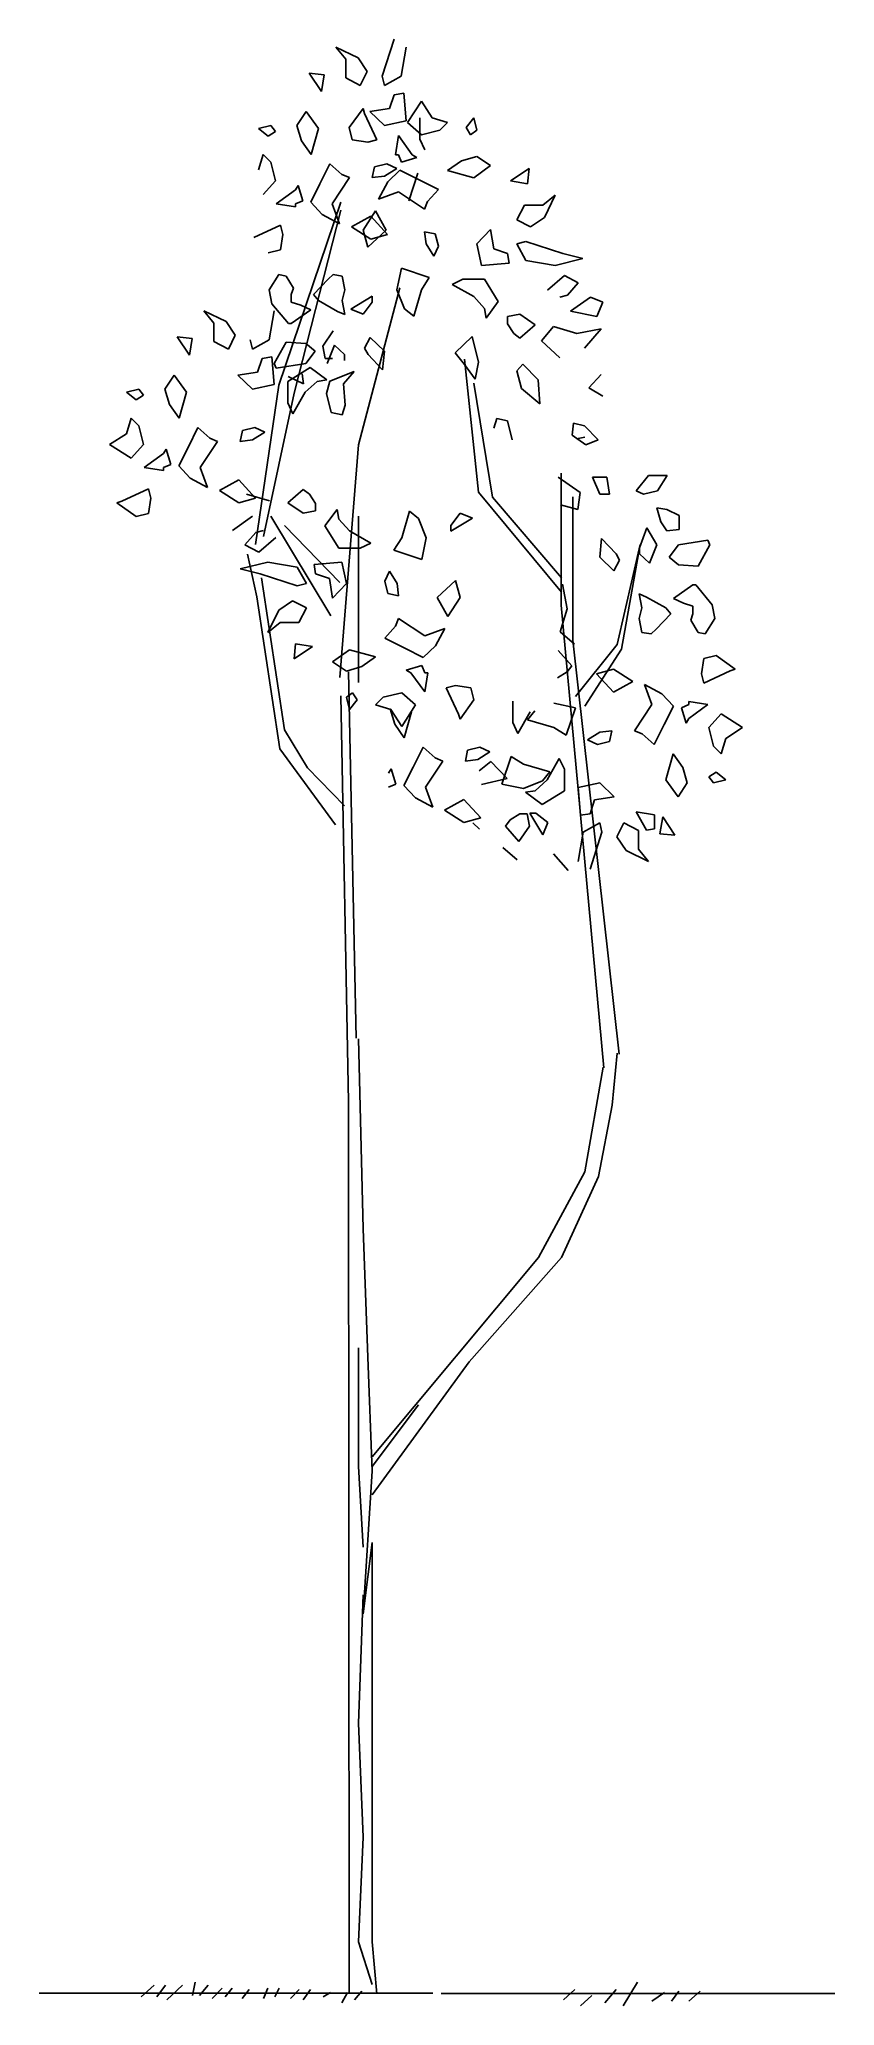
# Model space of a CAD drawing. Extents: x 336351 to 336756, y 67433 to 68432.
import ezdxf

# ---------------------------------------------------------------- set-up
doc = ezdxf.new("R2010")
doc.units = 0
doc.header["$MEASUREMENT"] = 0
doc.layers.get('0').update_dxf_attribs({"linetype": 'CONTINUOUS'})

msp = doc.modelspace()

# ---------------------------------------------------------------- linework, layer by layer
at = {"color": 7, "linetype": 'CONTINUOUS'}
for p, q in [((336507.09, 68422.2), (336502, 68428.45)), ((336502, 68428.45), (336513.34, 68422.98)), ((336525.62, 68413.61), (336531.69, 68432.36)), ((336537.75, 68428.45), (336535.22, 68413.61)), ((336507.09, 68412.83), (336507.09, 68422.2)), ((336513.34, 68422.98), (336518.03, 68415.95)), ((336518.03, 68415.95), (336514.5, 68408.92)), ((336488.53, 68415.17), (336496.16, 68414.39)), ((336488.53, 68415.17), (336494.78, 68405.8)), ((336494.78, 68405.8), (336496.16, 68414.39)), ((336514.5, 68408.92), (336507.09, 68412.83)), ((336526.81, 68408.92), (336525.62, 68413.61)), ((336535.22, 68413.61), (336526.81, 68408.92)), ((336515.91, 68397.27), (336508.88, 68387.51)), ((336516.69, 68394.74), (336515.91, 68397.27)), ((336529.34, 68397.2), (336519.38, 68395.64)), ((336531.69, 68404.23), (336529.34, 68397.2)), ((336536.56, 68405.02), (336531.69, 68404.23)), ((336537.75, 68390.95), (336536.56, 68405.02)), ((336545.59, 68400.99), (336538.56, 68390.05)), ((336551.06, 68392.4), (336545.59, 68400.99)), ((336469, 68388.61), (336462.75, 68387.05)), ((336462.75, 68387.05), (336467.62, 68383.14)), ((336471.34, 68385.48), (336469, 68388.61)), ((336482.28, 68388.61), (336486.97, 68395.64)), ((336484.62, 68380.8), (336482.28, 68388.61)), ((336486.97, 68395.64), (336493.22, 68387.05)), ((336493.22, 68387.05), (336489.5, 68373.77)), ((336508.88, 68387.51), (336510.44, 68381.26)), ((336522.94, 68381.26), (336516.69, 68394.74)), ((336519.38, 68395.64), (336526.81, 68388.61)), ((336526.81, 68388.61), (336537.75, 68390.95)), ((336538.56, 68390.05), (336545.59, 68383.8)), ((336544.78, 68392.52), (336544.78, 68381.58)), ((336545.59, 68383.8), (336554.97, 68386.15)), ((336558.88, 68390.05), (336551.06, 68392.4)), ((336554.97, 68386.15), (336558.88, 68390.05)), ((336572.16, 68392.4), (336568.25, 68387.51)), ((336568.25, 68387.51), (336570.59, 68383.8)), ((336570.59, 68383.8), (336573.72, 68386.15)), ((336573.72, 68386.15), (336572.16, 68392.4)), ((336467.62, 68383.14), (336471.34, 68385.48)), ((336489.5, 68373.77), (336484.62, 68380.8)), ((336510.44, 68381.26), (336518.25, 68380.09)), ((336518.25, 68380.09), (336522.94, 68381.26)), ((336532.31, 68373.65), (336533.88, 68383.41)), ((336533.88, 68383.41), (336540.91, 68373.65)), ((336544.78, 68381.58), (336547.31, 68376.11)), ((336465.09, 68373.77), (336462.75, 68365.95)), ((336469, 68369.86), (336465.09, 68373.77)), ((336471.34, 68360.48), (336469, 68369.86)), ((336499.06, 68369.08), (336494, 68358.92)), ((336505.12, 68363.61), (336499.06, 68369.08)), ((336521.72, 68367.52), (336520.56, 68362.05)), ((336527.97, 68369.08), (336521.72, 68367.52)), ((336526.81, 68362.83), (336533.06, 68366.73)), ((336533.06, 68366.73), (336527.97, 68369.08)), ((336534.66, 68365.84), (336528.41, 68359.98)), ((336533.88, 68373.65), (336532.31, 68373.65)), ((336535.44, 68369.93), (336533.88, 68373.65)), ((336544.03, 68361.15), (336534.66, 68365.84)), ((336543.25, 68372.27), (336535.44, 68369.93)), ((336540.91, 68373.65), (336543.25, 68372.27)), ((336558.88, 68365.63), (336565.91, 68370.52)), ((336565.91, 68370.52), (336573.72, 68372.87)), ((336580.75, 68368.18), (336572.16, 68361.93)), ((336573.72, 68372.87), (336580.75, 68368.18)), ((336600.28, 68366.62), (336590.91, 68360.37)), ((336600.28, 68366.62), (336599.5, 68358.99)), ((336465.09, 68353.45), (336471.34, 68360.48)), ((336481.5, 68355.8), (336482.88, 68358.14)), ((336482.88, 68358.14), (336485.22, 68350.33)), ((336494, 68358.92), (336489.31, 68349.55)), ((336500.25, 68348.77), (336509.03, 68362.05)), ((336509.03, 68362.05), (336505.12, 68363.61)), ((336520.56, 68362.05), (336526.81, 68362.83)), ((336528.41, 68359.98), (336523.72, 68351.18)), ((336539.12, 68350.33), (336543.81, 68364.39)), ((336554.19, 68356.07), (336544.03, 68361.15)), ((336548.72, 68350.01), (336554.19, 68356.07)), ((336572.16, 68361.93), (336558.88, 68365.63)), ((336590.91, 68360.37), (336599.5, 68358.99)), ((336471.72, 68348.77), (336481.5, 68355.8)), ((336481.5, 68347.2), (336471.72, 68348.77)), ((336504.53, 68349.56), (336473.09, 68256.49)), ((336485.22, 68350.33), (336481.5, 68348.77)), ((336481.5, 68348.77), (336481.5, 68347.2)), ((336489.31, 68349.55), (336495.16, 68343.3)), ((336503.97, 68338.61), (336500.25, 68348.77)), ((336523.72, 68351.18), (336533.88, 68354.9)), ((336533.88, 68354.9), (336547.16, 68346.1)), ((336547.16, 68346.1), (336548.72, 68350.01)), ((336594.03, 68340.63), (336597.94, 68348.05)), ((336597.94, 68348.05), (336607.31, 68348.05)), ((336607.31, 68348.05), (336613.56, 68353.13)), ((336613.56, 68353.13), (336608.09, 68341.8)), ((336473.88, 68337.83), (336460.41, 68331.58)), ((336475.06, 68333.14), (336473.88, 68337.83)), ((336504.53, 68345.52), (336480.94, 68252.45)), ((336495.16, 68343.3), (336503.97, 68338.61)), ((336519.78, 68342.52), (336510, 68337.05)), ((336510, 68337.05), (336519.78, 68330.8)), ((336522.16, 68345.13), (336515.91, 68335.37)), ((336528.38, 68333.14), (336519.78, 68342.52)), ((336527.62, 68335.37), (336522.16, 68345.13)), ((336601.06, 68337.12), (336594.03, 68340.63)), ((336608.09, 68341.8), (336601.06, 68337.12)), ((336473.88, 68325.33), (336475.06, 68333.14)), ((336515.91, 68335.37), (336518.25, 68326.77)), ((336518.25, 68326.77), (336527.62, 68335.37)), ((336519.78, 68330.8), (336528.38, 68333.14)), ((336552.62, 68333.41), (336547.16, 68334.59)), ((336547.16, 68334.59), (336547.94, 68328.34)), ((336547.94, 68328.34), (336551.84, 68322.09)), ((336551.84, 68322.09), (336554.19, 68327.16)), ((336554.19, 68327.16), (336552.62, 68333.41)), ((336580.75, 68335.76), (336573.72, 68328.34)), ((336573.72, 68328.34), (336576.06, 68317.4)), ((336582.31, 68325.79), (336580.75, 68335.76)), ((336594.03, 68328.34), (336598.72, 68329.51)), ((336598.72, 68319.93), (336594.03, 68328.34)), ((336598.72, 68329.51), (336617.47, 68323.45)), ((336467.62, 68323.77), (336473.88, 68325.33)), ((336535.44, 68316.02), (336533.09, 68305.09)), ((336535.44, 68316.02), (336549.5, 68311.34)), ((336576.06, 68317.4), (336590.12, 68318.57)), ((336589.34, 68323.45), (336582.31, 68325.79)), ((336590.12, 68318.57), (336589.34, 68323.45)), ((336613.56, 68317.4), (336598.72, 68319.93)), ((336627.62, 68320.91), (336613.56, 68317.4)), ((336617.47, 68323.45), (336627.62, 68320.91)), ((336473.09, 68312.83), (336468.22, 68305.02)), ((336476.81, 68312.05), (336473.09, 68312.83)), ((336480.53, 68305.8), (336476.81, 68312.05)), ((336498.09, 68310.48), (336490.69, 68302.67)), ((336500.62, 68312.83), (336498.09, 68310.48)), ((336505.31, 68312.05), (336500.62, 68312.83)), ((336506.69, 68305.02), (336505.31, 68312.05)), ((336513.53, 68226.26), (336534.66, 68305.97)), ((336545.59, 68305.09), (336549.5, 68311.34)), ((336566.69, 68310.37), (336561.22, 68307.82)), ((336561.22, 68307.82), (336572.16, 68301.57)), ((336577.62, 68310.37), (336566.69, 68310.37)), ((336584.66, 68299.04), (336577.62, 68310.37)), ((336609.66, 68304.9), (336618.25, 68312.32)), ((336618.25, 68312.32), (336625.28, 68308.6)), ((336625.28, 68308.6), (336619.81, 68302.35)), ((336468.22, 68305.02), (336469.59, 68297.98)), ((336469.59, 68297.98), (336477.97, 68287.83)), ((336479.34, 68302.67), (336480.53, 68305.8)), ((336479.34, 68298.77), (336479.34, 68302.67)), ((336484.22, 68297.2), (336479.34, 68298.77)), ((336489.31, 68294.86), (336484.22, 68297.2)), ((336490.69, 68302.67), (336493.22, 68299.55)), ((336493.22, 68299.55), (336502.97, 68294.08)), ((336505.31, 68299.55), (336506.69, 68305.02)), ((336506.69, 68292.52), (336505.31, 68299.55)), ((336520.59, 68301.77), (336509.66, 68295.13)), ((336515.91, 68292.59), (336520.59, 68298.84)), ((336520.59, 68301.77), (336520.59, 68298.84)), ((336533.09, 68305.09), (336537, 68295.32)), ((336541.69, 68291.62), (336545.59, 68305.09)), ((336572.16, 68301.57), (336577.62, 68295.52)), ((336578.41, 68290.63), (336584.66, 68299.04)), ((336615.91, 68301.38), (336619.81, 68302.35)), ((336621.38, 68294.15), (336631.53, 68301.38)), ((336631.53, 68301.38), (336637.78, 68298.84)), ((336637.78, 68298.84), (336634.66, 68291.41)), ((336440, 68288.16), (336434.91, 68294.41)), ((336434.91, 68294.41), (336446.25, 68288.95)), ((336440, 68278.79), (336440, 68288.16)), ((336446.25, 68288.95), (336450.94, 68281.91)), ((336470.66, 68294.41), (336468.12, 68279.57)), ((336477.97, 68287.83), (336479.34, 68287.83)), ((336479.34, 68287.83), (336489.31, 68294.86)), ((336502.97, 68294.08), (336506.69, 68292.52)), ((336509.66, 68295.13), (336515.91, 68292.59)), ((336537, 68295.32), (336541.69, 68291.62)), ((336577.62, 68295.52), (336578.41, 68290.63)), ((336595.59, 68292.59), (336589.34, 68291.41)), ((336589.34, 68291.41), (336589.34, 68287.71)), ((336589.34, 68287.71), (336592.47, 68282.82)), ((336603.41, 68287.32), (336595.59, 68292.59)), ((336603.41, 68287.32), (336595.59, 68280.48)), ((336606.53, 68279.12), (336612.78, 68286.34)), ((336612.78, 68286.34), (336624.5, 68282.82)), ((336621.38, 68294.15), (336634.66, 68291.41)), ((336421.44, 68281.13), (336429.06, 68280.35)), ((336421.44, 68281.13), (336427.69, 68271.76)), ((336427.69, 68271.76), (336429.06, 68280.35)), ((336447.41, 68274.88), (336440, 68278.79)), ((336450.94, 68281.91), (336447.41, 68274.88)), ((336459.72, 68274.88), (336458.53, 68279.57)), ((336468.12, 68279.57), (336459.72, 68274.88)), ((336476.81, 68278.45), (336470.75, 68267.52)), ((336486.78, 68277.67), (336476.81, 68278.45)), ((336491.47, 68273.77), (336486.78, 68277.67)), ((336500.72, 68284.26), (336495.47, 68276.45)), ((336495.47, 68276.45), (336496.62, 68270.2)), ((336501.41, 68276.89), (336497.72, 68267.52)), ((336506.5, 68272.2), (336501.41, 68276.89)), ((336519.59, 68280.8), (336516.66, 68275.33)), ((336526.81, 68273.77), (336519.59, 68280.8)), ((336571.38, 68281.26), (336562.78, 68273.05)), ((336571.38, 68281.26), (336574.5, 68268.18)), ((336592.47, 68282.82), (336595.59, 68280.48)), ((336615.91, 68270.52), (336606.53, 68279.12)), ((336624.5, 68282.82), (336637, 68285.16)), ((336637, 68285.16), (336628.41, 68275.4)), ((336464.59, 68270.2), (336462.25, 68263.16)), ((336469.47, 68270.98), (336464.59, 68270.2)), ((336470.66, 68256.91), (336469.47, 68270.98)), ((336470.75, 68267.52), (336471.72, 68265.17)), ((336471.72, 68265.17), (336486.78, 68267.52)), ((336486.78, 68267.52), (336491.47, 68273.77)), ((336496.62, 68270.2), (336500.34, 68270.2)), ((336506.5, 68269.08), (336506.5, 68272.2)), ((336516.66, 68275.33), (336518.41, 68272.2)), ((336518.41, 68272.2), (336525.84, 68264.39)), ((336525.84, 68264.39), (336526.81, 68273.77)), ((336562.78, 68273.05), (336567.47, 68267.01)), ((336567.47, 68267.01), (336572.94, 68259.59)), ((336574.56, 68202.11), (336567.53, 68269.74)), ((336572.94, 68259.59), (336574.5, 68268.18)), ((336597.16, 68267.2), (336594.03, 68263.88)), ((336604.97, 68259.2), (336597.16, 68267.2)), ((336415.19, 68254.57), (336419.88, 68261.6)), ((336419.88, 68261.6), (336426.12, 68253.01)), ((336462.25, 68263.16), (336452.28, 68261.6)), ((336452.28, 68261.6), (336459.72, 68254.57)), ((336459.72, 68254.57), (336470.66, 68256.91)), ((336473.09, 68256.49), (336461.28, 68175.55)), ((336489, 68265.51), (336477.69, 68258.48)), ((336477.69, 68258.48), (336477.69, 68247.54)), ((336477.84, 68260.96), (336485.66, 68257.26)), ((336485.66, 68257.26), (336484.88, 68262.34)), ((336486.47, 68253.01), (336492.53, 68258.48)), ((336497.41, 68259.26), (336489, 68265.51)), ((336492.53, 68258.48), (336497.41, 68259.26)), ((336498.94, 68258.62), (336497.38, 68252.37)), ((336511.44, 68263.51), (336498.94, 68258.62)), ((336505.97, 68257.26), (336511.44, 68263.51)), ((336506.75, 68246.32), (336505.97, 68257.26)), ((336581.62, 68199.69), (336572.22, 68257.66)), ((336594.03, 68263.88), (336596.38, 68254.9)), ((336605.75, 68247.09), (336604.97, 68259.2)), ((336637, 68261.93), (336630.75, 68255.29)), ((336401.91, 68254.57), (336395.66, 68253.01)), ((336395.66, 68253.01), (336400.53, 68249.1)), ((336400.53, 68249.1), (336404.25, 68251.45)), ((336404.25, 68251.45), (336401.91, 68254.57)), ((336417.53, 68246.76), (336415.19, 68254.57)), ((336422.41, 68239.73), (336417.53, 68246.76)), ((336426.12, 68253.01), (336422.41, 68239.73)), ((336480.94, 68252.45), (336465.22, 68179.6)), ((336477.69, 68247.54), (336480.22, 68242.07)), ((336480.22, 68242.07), (336486.47, 68253.01)), ((336497.38, 68252.37), (336499.72, 68242.6)), ((336505.19, 68241.43), (336506.75, 68246.32)), ((336596.38, 68254.9), (336605.75, 68247.09)), ((336630.75, 68255.29), (336637.78, 68250.99)), ((336398, 68239.73), (336395.66, 68231.91)), ((336401.91, 68235.82), (336398, 68239.73)), ((336499.72, 68242.6), (336505.19, 68241.43)), ((336583.88, 68239.66), (336582.31, 68234.77)), ((336589.34, 68238.49), (336583.88, 68239.66)), ((336591.69, 68228.73), (336589.34, 68238.49)), ((336622.94, 68237.32), (336622.16, 68231.07)), ((336628.41, 68235.95), (336622.94, 68237.32)), ((336635.44, 68228.73), (336628.41, 68235.95)), ((336395.66, 68231.91), (336387.06, 68226.45)), ((336387.06, 68226.45), (336398, 68219.41)), ((336398, 68219.41), (336404.25, 68226.45)), ((336404.25, 68226.45), (336401.91, 68235.82)), ((336431.97, 68235.04), (336426.91, 68224.88)), ((336438.03, 68229.57), (336431.97, 68235.04)), ((336433.16, 68214.73), (336441.94, 68228.01)), ((336441.94, 68228.01), (336438.03, 68229.57)), ((336454.62, 68233.48), (336453.47, 68228.01)), ((336453.47, 68228.01), (336459.72, 68228.79)), ((336460.88, 68235.04), (336454.62, 68233.48)), ((336459.72, 68228.79), (336465.97, 68232.7)), ((336465.97, 68232.7), (336460.88, 68235.04)), ((336504.16, 68107.9), (336513.53, 68226.26)), ((336622.16, 68231.07), (336629.19, 68226.18)), ((336628.56, 68230.14), (336624.47, 68229.36)), ((336629.19, 68226.18), (336635.44, 68228.73)), ((336404.62, 68214.73), (336414.41, 68221.76)), ((336414.41, 68221.76), (336415.78, 68224.1)), ((336418.12, 68216.29), (336414.41, 68214.73)), ((336415.78, 68224.1), (336418.12, 68216.29)), ((336426.91, 68224.88), (336422.22, 68215.51)), ((336414.41, 68213.16), (336404.62, 68214.73)), ((336414.41, 68214.73), (336414.41, 68213.16)), ((336422.22, 68215.51), (336428.06, 68209.26)), ((336428.06, 68209.26), (336436.88, 68204.57)), ((336436.88, 68204.57), (336433.16, 68214.73)), ((336452.69, 68208.48), (336442.91, 68203.01)), ((336461.28, 68199.1), (336452.69, 68208.48)), ((336626.22, 68202.02), (336615.09, 68209.83)), ((336616.62, 68144.66), (336616.62, 68211.84)), ((336639.88, 68209.83), (336632.47, 68209.83)), ((336632.47, 68209.83), (336636.19, 68201.23)), ((336641.25, 68201.23), (336639.88, 68209.83)), ((336660.97, 68210.61), (336654.72, 68202.8)), ((336670.56, 68210.61), (336660.97, 68210.61)), ((336665.66, 68202.8), (336670.56, 68210.61)), ((336393.31, 68197.54), (336390.78, 68196.76)), ((336390.78, 68196.76), (336400.53, 68189.73)), ((336406.78, 68203.79), (336393.31, 68197.54)), ((336407.97, 68199.1), (336406.78, 68203.79)), ((336406.78, 68191.29), (336407.97, 68199.1)), ((336442.91, 68203.01), (336452.69, 68196.76)), ((336452.69, 68196.76), (336461.28, 68199.1)), ((336468.34, 68197.72), (336456.62, 68201.23)), ((336477.72, 68196.73), (336485.53, 68203.58)), ((336477.72, 68196.73), (336485.53, 68191.47)), ((336488.66, 68201.23), (336485.53, 68203.58)), ((336491.78, 68196.34), (336488.66, 68201.23)), ((336491.78, 68192.64), (336491.78, 68196.34)), ((336616.81, 68151.38), (336574.56, 68202.11)), ((336616.81, 68158.62), (336581.62, 68199.69)), ((336622.5, 68126.99), (336622.5, 68199.84)), ((336625.03, 68193.42), (336626.22, 68202.02)), ((336636.19, 68201.23), (336641.25, 68201.23)), ((336654.72, 68202.8), (336658.44, 68201.23)), ((336658.44, 68201.23), (336665.66, 68202.8)), ((336400.53, 68189.73), (336406.78, 68191.29)), ((336459.75, 68189.91), (336449.59, 68182.67)), ((336499.47, 68139.3), (336468.94, 68190.03)), ((336485.53, 68191.47), (336491.78, 68192.64)), ((336502.72, 68193.42), (336496.47, 68185.02)), ((336503.5, 68188.53), (336502.72, 68193.42)), ((336508.97, 68182.48), (336503.5, 68188.53)), ((336513.53, 68105.48), (336513.53, 68190.03)), ((336539.44, 68192.44), (336535.53, 68178.97)), ((336544.12, 68188.73), (336539.44, 68192.44)), ((336548.03, 68178.97), (336544.12, 68188.73)), ((336565.22, 68191.47), (336560.53, 68185.22)), ((336560.53, 68182.28), (336571.47, 68188.92)), ((336571.47, 68188.92), (336565.22, 68191.47)), ((336616.25, 68195.77), (336625.03, 68193.42)), ((336665.28, 68194.2), (336667.22, 68187.17)), ((336670.34, 68193.42), (336665.28, 68194.2)), ((336667.22, 68187.17), (336670.34, 68182.48)), ((336676.59, 68190.3), (336670.34, 68193.42)), ((336676.59, 68183.27), (336676.59, 68190.3)), ((336455.84, 68175.45), (336461.31, 68181.7)), ((336465.22, 68182.67), (336461.31, 68181.7)), ((336471.47, 68179.16), (336462.88, 68171.73)), ((336504.16, 68156.21), (336476, 68185.2)), ((336496.47, 68185.02), (336503.5, 68173.69)), ((336519.91, 68176.23), (336508.97, 68182.48)), ((336514.44, 68173.69), (336519.91, 68176.23)), ((336535.53, 68178.97), (336531.62, 68172.72)), ((336545.69, 68168.03), (336548.03, 68178.97)), ((336560.53, 68182.28), (336560.53, 68185.22)), ((336637.16, 68178.58), (336636.19, 68169.2)), ((336644.56, 68170.77), (336637.16, 68178.58)), ((336660.19, 68184.05), (336656.5, 68173.89)), ((336665.28, 68175.45), (336660.19, 68184.05)), ((336670.34, 68182.48), (336676.59, 68183.27)), ((336691.25, 68177.8), (336676.22, 68175.45)), ((336692.22, 68175.45), (336691.25, 68177.8)), ((336453.5, 68163.14), (336467.56, 68166.66)), ((336462.88, 68171.73), (336455.84, 68175.45)), ((336461.91, 68148.96), (336457.22, 68170.7)), ((336467.56, 68166.66), (336482.41, 68164.12)), ((336505.06, 68166.66), (336491, 68165.48)), ((336503.5, 68173.69), (336514.44, 68173.69)), ((336507.41, 68155.72), (336505.06, 68166.66)), ((336545.69, 68168.03), (336531.62, 68172.72)), ((336636.19, 68169.2), (336643.41, 68162.17)), ((336643.41, 68162.17), (336646.34, 68167.64)), ((336646.34, 68167.64), (336644.56, 68170.77)), ((336645, 68124.81), (336656.72, 68175.53)), ((336647.34, 68122.39), (336656.72, 68175.53)), ((336656.5, 68173.89), (336656.5, 68170.77)), ((336656.5, 68170.77), (336661.56, 68166.08)), ((336661.56, 68166.08), (336665.28, 68175.45)), ((336676.22, 68175.45), (336671.53, 68169.2)), ((336671.53, 68169.2), (336676.22, 68165.3)), ((336686.19, 68164.52), (336692.22, 68175.45)), ((336463.66, 68160.61), (336453.5, 68163.14)), ((336482.41, 68154.55), (336463.66, 68160.61)), ((336476, 68081.33), (336464.25, 68158.62)), ((336482.41, 68164.12), (336487.09, 68155.72)), ((336491, 68165.48), (336491.78, 68160.61)), ((336491.78, 68160.61), (336498.81, 68158.27)), ((336498.81, 68158.27), (336500.38, 68148.3)), ((336529.28, 68161.97), (336526.94, 68156.89)), ((336526.94, 68156.89), (336528.5, 68150.64)), ((336533.19, 68155.72), (336529.28, 68161.97)), ((336562.88, 68157.28), (336553.5, 68148.69)), ((336565.22, 68148.69), (336562.88, 68157.28)), ((336676.22, 68165.3), (336686.19, 68164.52)), ((336473.66, 68071.67), (336461.91, 68148.96)), ((336473.03, 68142.25), (336480.06, 68146.94)), ((336480.06, 68146.94), (336487.09, 68143.42)), ((336487.09, 68155.72), (336482.41, 68154.55)), ((336500.38, 68148.3), (336507.41, 68155.72)), ((336528.5, 68150.64), (336533.97, 68149.47)), ((336533.97, 68149.47), (336533.19, 68155.72)), ((336553.5, 68148.69), (336558.97, 68138.92)), ((336558.97, 68138.92), (336565.22, 68148.69)), ((336619.66, 68142.88), (336617.31, 68155.38)), ((336656.28, 68150.45), (336657.66, 68143.42)), ((336660, 68148.89), (336656.28, 68150.45)), ((336669.78, 68143.42), (336660, 68148.89)), ((336683.62, 68155.14), (336673.69, 68148.11)), ((336673.69, 68148.11), (336678.75, 68145.77)), ((336685, 68155.14), (336683.62, 68155.14)), ((336693.41, 68144.98), (336685, 68155.14)), ((336467.56, 68130.92), (336473.03, 68142.25)), ((336473.81, 68136), (336467.56, 68130.92)), ((336483.19, 68136), (336473.81, 68136)), ((336487.09, 68143.42), (336483.19, 68136)), ((336533.97, 68137.95), (336532.41, 68134.05)), ((336547.25, 68129.16), (336533.97, 68137.95)), ((336616.16, 68131.16), (336619.66, 68142.88)), ((336638.38, 67909.54), (336616.62, 68144.66)), ((336657.66, 68143.42), (336656.28, 68137.95)), ((336656.28, 68137.95), (336657.66, 68130.92)), ((336664.88, 68132.48), (336672.31, 68140.3)), ((336672.31, 68140.3), (336669.78, 68143.42)), ((336678.75, 68145.77), (336683.62, 68144.2)), ((336683.62, 68140.3), (336682.47, 68137.17)), ((336682.47, 68137.17), (336686.19, 68130.92)), ((336683.62, 68144.2), (336683.62, 68140.3)), ((336689.88, 68130.14), (336694.78, 68137.95)), ((336694.78, 68137.95), (336693.41, 68144.98)), ((336532.41, 68134.05), (336526.94, 68127.98)), ((336526.94, 68127.98), (336537.09, 68122.91)), ((336557.41, 68132.88), (336547.25, 68129.16)), ((336552.72, 68124.08), (336557.41, 68132.88)), ((336623.38, 68124.91), (336616.16, 68131.16)), ((336646.09, 67916.55), (336622.5, 68126.99)), ((336657.66, 68130.92), (336662.34, 68130.14)), ((336662.34, 68130.14), (336664.88, 68132.48)), ((336686.19, 68130.92), (336689.88, 68130.14)), ((336480.84, 68117.44), (336481.62, 68125.06)), ((336480.84, 68117.44), (336490.22, 68123.69)), ((336490.22, 68123.69), (336481.62, 68125.06)), ((336500.38, 68115.88), (336508.97, 68122.12)), ((336508.97, 68122.12), (336522.25, 68118.42)), ((336522.25, 68118.42), (336515.22, 68113.53)), ((336537.09, 68122.91), (336546.47, 68118.22)), ((336546.47, 68118.22), (336552.72, 68124.08)), ((336615.16, 68121.78), (336622, 68113.97)), ((336623.88, 68098.24), (336645, 68124.81)), ((336628.56, 68093.41), (336647.34, 68122.39)), ((336689.09, 68117.64), (336687.94, 68109.83)), ((336695.34, 68119.2), (336689.09, 68117.64)), ((336705.12, 68112.17), (336695.34, 68119.2)), ((336507.41, 68111.19), (336500.38, 68115.88)), ((336515.22, 68113.53), (336507.41, 68111.19)), ((336512.41, 67924.65), (336508.47, 68110.8)), ((336537.88, 68111.78), (336545.69, 68114.12)), ((336540.22, 68110.41), (336537.88, 68111.78)), ((336547.25, 68100.64), (336540.22, 68110.41)), ((336545.69, 68114.12), (336547.25, 68110.41)), ((336548.81, 68110.41), (336547.25, 68100.64)), ((336547.25, 68110.41), (336548.81, 68110.41)), ((336614.78, 68107.72), (336619.66, 68110.84)), ((336619.66, 68110.84), (336622, 68113.97)), ((336643.22, 68112.17), (336634.62, 68109.83)), ((336634.62, 68109.83), (336643.22, 68100.45)), ((336652.97, 68105.92), (336643.22, 68112.17)), ((336687.94, 68109.83), (336689.09, 68105.14)), ((336689.09, 68105.14), (336702.59, 68111.39)), ((336702.59, 68111.39), (336705.12, 68112.17)), ((336504.53, 68098.66), (336508.47, 67892.27)), ((336510.53, 68100.25), (336507.41, 68097.91)), ((336507.41, 68097.91), (336508.97, 68091.66)), ((336508.97, 68091.66), (336512.88, 68096.55)), ((336512.88, 68096.55), (336510.53, 68100.25)), ((336526.16, 68097.91), (336522.25, 68094)), ((336535.53, 68100.25), (336526.16, 68097.91)), ((336542.56, 68094), (336535.53, 68100.25)), ((336562.88, 68103.97), (336558.19, 68102.8)), ((336558.19, 68102.8), (336564.44, 68089.31)), ((336570.69, 68102.8), (336562.88, 68103.97)), ((336565.22, 68086.78), (336572.25, 68096.55)), ((336572.25, 68096.55), (336570.69, 68102.8)), ((336592.12, 68096), (336592.12, 68085.06)), ((336643.22, 68100.45), (336652.97, 68105.92)), ((336659.03, 68104.36), (336662.75, 68094.2)), ((336667.81, 68099.67), (336659.03, 68104.36)), ((336673.69, 68093.42), (336667.81, 68099.67)), ((336522.25, 68094), (336530.06, 68091.66)), ((336531.97, 68084.28), (336529.62, 68092.09)), ((336530.06, 68091.66), (336535.53, 68083.06)), ((336535.53, 68083.06), (336542.56, 68094)), ((336540.56, 68090.53), (336536.84, 68077.25)), ((336564.44, 68089.31), (336565.22, 68086.78)), ((336594.66, 68079.59), (336600.91, 68090.53)), ((336603.16, 68091.08), (336599.47, 68086.39)), ((336599.47, 68086.39), (336612.94, 68082.48)), ((336623.88, 68092.64), (336612.94, 68094.98)), ((336623.88, 68092.64), (336619.19, 68078.58)), ((336662.75, 68094.2), (336653.94, 68080.92)), ((336669, 68084.05), (336673.69, 68093.42)), ((336677.78, 68092.64), (336681.5, 68094.2)), ((336680.12, 68084.83), (336677.78, 68092.64)), ((336681.5, 68087.17), (336680.12, 68084.83)), ((336681.5, 68095.77), (336691.25, 68094.2)), ((336681.5, 68094.2), (336681.5, 68095.77)), ((336691.25, 68094.2), (336681.5, 68087.17)), ((336697.91, 68089.52), (336691.66, 68082.48)), ((336708.84, 68082.48), (336697.91, 68089.52)), ((336487.72, 68062.01), (336476, 68081.33)), ((336536.84, 68077.25), (336531.97, 68084.28)), ((336592.12, 68085.06), (336594.66, 68079.59)), ((336612.94, 68082.48), (336619.19, 68078.58)), ((336636.19, 68080.14), (336629.94, 68076.23)), ((336629.94, 68076.23), (336635, 68073.89)), ((336642.44, 68080.92), (336636.19, 68080.14)), ((336641.25, 68075.45), (336642.44, 68080.92)), ((336653.94, 68080.92), (336657.84, 68079.36)), ((336657.84, 68079.36), (336663.91, 68073.89)), ((336663.91, 68073.89), (336669, 68084.05)), ((336691.66, 68082.48), (336694, 68073.11)), ((336697.91, 68069.2), (336700.25, 68077.02)), ((336700.25, 68077.02), (336708.84, 68082.48)), ((336501.81, 68033.02), (336473.66, 68071.67)), ((336546.41, 68072.56), (336541.34, 68062.41)), ((336552.47, 68067.09), (336546.41, 68072.56)), ((336556.38, 68065.53), (336552.47, 68067.09)), ((336569.06, 68071), (336567.91, 68065.53)), ((336567.91, 68065.53), (336574.16, 68066.31)), ((336575.31, 68072.56), (336569.06, 68071)), ((336574.16, 68066.31), (336580.41, 68070.22)), ((336580.41, 68070.22), (336575.31, 68072.56)), ((336586.47, 68053.81), (336591.16, 68067.88)), ((336597.41, 68063.97), (336591.16, 68067.88)), ((336615.66, 68066.86), (336609.41, 68055.92)), ((336618.22, 68061.39), (336615.66, 68066.86)), ((336635, 68073.89), (336641.25, 68075.45)), ((336669.78, 68055.92), (336673.47, 68069.2)), ((336673.47, 68069.2), (336678.38, 68062.17)), ((336694, 68073.11), (336697.91, 68069.2)), ((336506.5, 68042.68), (336487.72, 68062.01)), ((336528.84, 68059.28), (336530.22, 68061.62)), ((336530.22, 68061.62), (336532.56, 68053.81)), ((336541.34, 68062.41), (336536.66, 68053.03)), ((336547.59, 68052.25), (336556.38, 68065.53)), ((336580.91, 68065.3), (336574.84, 68060.61)), ((336589.09, 68056.7), (336576.03, 68053.58)), ((336589.09, 68056.7), (336580.91, 68065.3)), ((336610.88, 68060.06), (336597.41, 68063.97)), ((336607.16, 68055.38), (336610.88, 68060.06)), ((336618.22, 68050.45), (336618.22, 68061.39)), ((336678.38, 68062.17), (336680.72, 68054.36)), ((336695.34, 68059.83), (336691.66, 68057.48)), ((336691.66, 68057.48), (336694, 68054.36)), ((336700.25, 68055.92), (336695.34, 68059.83)), ((336532.56, 68053.81), (336528.84, 68052.25)), ((336536.66, 68053.03), (336542.5, 68046.78)), ((336542.5, 68046.78), (336551.31, 68042.09)), ((336551.31, 68042.09), (336547.59, 68052.25)), ((336567.12, 68046), (336557.34, 68040.53)), ((336575.72, 68036.62), (336567.12, 68046)), ((336586.47, 68053.81), (336597.41, 68051.47)), ((336597.41, 68051.47), (336607.16, 68055.38)), ((336603.38, 68050.45), (336598.47, 68049.67)), ((336598.47, 68049.67), (336606.88, 68043.42)), ((336609.41, 68055.92), (336603.38, 68050.45)), ((336606.88, 68043.42), (336618.22, 68050.45)), ((336636.19, 68054.36), (336625.25, 68052.02)), ((336625.25, 68052.02), (336626.41, 68037.95)), ((336633.62, 68045.77), (336643.59, 68047.33)), ((336643.59, 68047.33), (336636.19, 68054.36)), ((336676.03, 68047.33), (336669.78, 68055.92)), ((336680.72, 68054.36), (336676.03, 68047.33)), ((336694, 68054.36), (336700.25, 68055.92)), ((336557.34, 68040.53), (336567.12, 68034.28)), ((336567.12, 68034.28), (336575.72, 68036.62)), ((336595.56, 68038.73), (336590.66, 68035.61)), ((336599.25, 68038.73), (336595.56, 68038.73)), ((336600.44, 68032.48), (336599.25, 68038.73)), ((336600.72, 68038.97), (336603.66, 68038.97)), ((336600.72, 68038.97), (336607.34, 68028.03)), ((336609.91, 68034.28), (336603.66, 68038.97)), ((336626.41, 68037.95), (336631.28, 68038.73)), ((336631.28, 68038.73), (336633.62, 68045.77)), ((336654.69, 68039.7), (336664.06, 68038.14)), ((336659.97, 68030.33), (336654.69, 68039.7)), ((336664.06, 68038.14), (336664.06, 68031.11)), ((336668.22, 68037.17), (336666.84, 68028.58)), ((336674.47, 68027.8), (336668.22, 68037.17)), ((336575.03, 68030.92), (336571.72, 68034.05)), ((336590.66, 68035.61), (336588.31, 68032.48)), ((336595.16, 68024.67), (336588.31, 68032.48)), ((336595.16, 68024.67), (336600.44, 68032.48)), ((336607.34, 68028.03), (336609.91, 68034.28)), ((336625.25, 68014.52), (336627.78, 68029.36)), ((336627.78, 68029.36), (336636.19, 68034.05)), ((336637.34, 68029.36), (336631.28, 68010.61)), ((336636.19, 68034.05), (336637.34, 68029.36)), ((336644.97, 68027.02), (336648.47, 68034.05)), ((336649.66, 68019.98), (336644.97, 68027.02)), ((336648.47, 68034.05), (336655.91, 68030.14)), ((336655.91, 68030.14), (336655.91, 68020.77)), ((336664.06, 68031.11), (336659.97, 68030.33)), ((336674.47, 68027.8), (336666.84, 68028.58)), ((336586.97, 68021.55), (336594.19, 68015.3)), ((336612.75, 68018.42), (336620.16, 68009.83)), ((336660.97, 68014.52), (336649.66, 68019.98)), ((336655.91, 68020.77), (336660.97, 68014.52)), ((336513.53, 67924.32), (336515.91, 67827.7)), ((336642.62, 67890.51), (336645, 67917.08)), ((336628.56, 67856.69), (336637.94, 67909.83)), ((336508.47, 67892.27), (336508.84, 67438.81)), ((336635.59, 67854.27), (336642.62, 67890.51)), ((336605.09, 67813.21), (336628.56, 67856.69)), ((336616.81, 67813.21), (336635.59, 67854.27)), ((336515.91, 67827.7), (336518.25, 67762.48)), ((336520.59, 67711.76), (336605.09, 67813.21)), ((336569.88, 67760.07), (336616.81, 67813.21)), ((336513.53, 67767.32), (336513.53, 67706.93)), ((336518.25, 67762.48), (336520.59, 67704.52)), ((336520.59, 67692.44), (336569.88, 67760.07)), ((336520.59, 67706.93), (336544.06, 67738.33)), ((336513.53, 67706.93), (336515.91, 67665.87)), ((336520.59, 67704.52), (336515.91, 67632.05)), ((336515.91, 67632.05), (336520.59, 67668.28)), ((336520.59, 67668.28), (336520.59, 67600.65)), ((336515.91, 67641.71), (336513.53, 67576.49)), ((336520.59, 67600.65), (336520.59, 67523.35)), ((336513.53, 67576.49), (336515.91, 67518.52)), ((336515.91, 67518.52), (336513.53, 67465.38)), ((336520.59, 67523.35), (336520.59, 67465.38)), ((336513.53, 67465.38), (336520.59, 67443.64)), ((336520.59, 67465.38), (336522.94, 67438.81)), ((336551.31, 67439.3), (336351.31, 67439.3)), ((336403.12, 67437.33), (336409.62, 67443.28)), ((336411.06, 67437.33), (336415.41, 67443.28)), ((336416.12, 67435.84), (336424.09, 67443.28)), ((336429.12, 67438.07), (336430.59, 67444.77)), ((336432.75, 67438.07), (336437.09, 67443.28)), ((336439.25, 67436.58), (336444.31, 67441.79)), ((336445.78, 67437.33), (336449.38, 67441.79)), ((336454.44, 67436.58), (336458.06, 67441.05)), ((336465.28, 67436.58), (336467.47, 67441.79)), ((336471.06, 67437.33), (336473.25, 67441.79)), ((336479.03, 67436.58), (336483.38, 67441.05)), ((336485.53, 67435.84), (336489.16, 67441.05)), ((336495.66, 67437.33), (336499.28, 67439.55)), ((336505.06, 67434.35), (336507.94, 67439.55)), ((336511.56, 67435.84), (336515.19, 67440.3)), ((336555.66, 67439.04), (336755.66, 67439.04)), ((336617.84, 67435.84), (336623.62, 67441.05)), ((336626.5, 67432.86), (336632.28, 67438.07)), ((336638.81, 67434.35), (336644.59, 67441.05)), ((336648.19, 67432.86), (336655.44, 67444.77)), ((336662.66, 67435.09), (336669.16, 67439.55)), ((336672.78, 67435.09), (336676.41, 67440.3)), ((336681.44, 67435.09), (336687.25, 67440.3))]:
    msp.add_line(p, q, dxfattribs=at)

doc.saveas('drawing.dxf')
